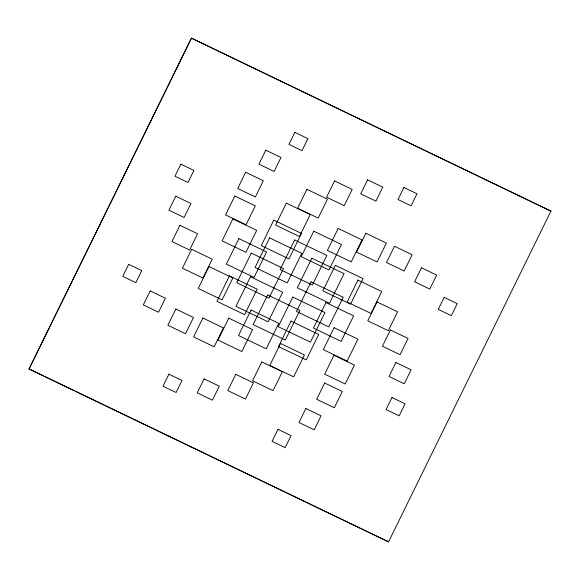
<?xml version="1.0" encoding="UTF-8"?>
<svg xmlns="http://www.w3.org/2000/svg" width="580" height="580" viewBox="0 0 580 580"><rect width="100%" height="100%" fill="white"/><g stroke="black" fill="none" stroke-linecap="round" stroke-linejoin="round"><path stroke-width="0.87" d="M551 210.946L388.549 541.858L29 369.054L191.451 38.142L550.928 211.12L191.451 38.142M388.549 541.858L105.712 405.71M29 369.054L191.378 38.316M29.892 369.271L43.747 375.934M45.378 376.717L73.914 390.427M75.545 391.21L104.081 404.927M128.673 264.335L122.764 276.37L135.85 282.656L141.759 270.621L128.673 264.335M180.837 164.162L174.928 176.197L188.014 182.482L193.916 170.447L180.837 164.162M175.762 196.2L168.896 210.185L184.099 217.493L190.965 203.507L175.762 196.2M179.93 225.301L171.948 241.541L189.609 250.031L197.591 233.783L179.93 225.301M150.198 290.921L143.332 304.906L158.536 312.214L165.401 298.229L150.198 290.921M191.697 249.306L182.432 268.185L202.949 278.045L212.215 259.173L191.697 249.306M175.827 309.002L167.852 325.25L185.513 333.739L193.488 317.492L175.827 309.002M245.666 172.253L237.691 188.5L255.352 196.982L263.327 180.743L245.666 172.253M234.798 195.996L225.526 214.875L246.05 224.736L255.316 205.864L234.798 195.996M265.807 150.191L258.941 164.169L274.137 171.477L281.003 157.492L265.807 150.191M208.996 266.546L198.23 288.477L222.075 299.933L232.841 278.001L208.996 266.546M232.856 218.914L222.082 240.845L245.927 252.3L256.693 230.369L232.856 218.914M168.91 374.173L163.002 386.208L176.088 392.5L181.997 380.465L168.91 374.173M238.866 238.626L226.352 264.11L254.054 277.421L266.561 251.945L238.866 238.626M202.891 318.036L193.618 336.915L214.143 346.775L223.409 327.896L202.891 318.036M294.843 132.341L288.934 144.369L302.02 150.662L307.929 138.627L294.843 132.341M229.441 275.87L216.927 301.346L244.63 314.664L257.143 289.181L229.441 275.87M251.285 253.097L236.749 282.699L268.931 298.171L283.468 268.562L251.285 253.097M273.789 220.117L261.283 245.601L288.985 258.912L301.491 233.436L273.789 220.117M228.767 318.137L218 340.068L241.838 351.524L252.605 329.592L228.767 318.137M286.353 203.145L275.587 225.076L299.425 236.531L310.199 214.6L286.353 203.145M250.495 276.747L235.958 306.356L268.141 321.82L282.677 292.219L250.495 276.747M269.584 237.858L255.048 267.467L287.231 282.931L301.767 253.329L269.584 237.858M204.088 378.87L197.222 392.856L212.425 400.157L219.283 386.178L204.088 378.87M306.936 189.334L297.671 208.213L318.188 218.073L327.454 199.201L306.936 189.334M251.046 310.024L238.532 335.501L266.235 348.819L278.741 323.336L251.046 310.024M267.677 294.959L253.141 324.568L285.324 340.032L299.86 310.43L267.677 294.959M294.676 239.968L280.14 269.57L312.323 285.041L326.859 255.432L294.676 239.968M235.77 374.332L227.795 390.579L245.456 399.062L253.431 382.822L235.77 374.332M334.544 180.938L326.569 197.178L344.23 205.668L352.205 189.421L334.544 180.938M313.765 231.181L301.259 256.664L328.954 269.976L341.468 244.499L313.765 231.181M292.769 297.069L278.233 326.671L310.416 342.142L324.952 312.533L292.769 297.069M311.859 258.18L297.322 287.781L329.505 303.253L344.041 273.644L311.859 258.18M261.812 361.927L252.546 380.799L273.064 390.666L282.329 371.787L261.812 361.927M291.015 321.088L278.509 346.564L306.211 359.883L318.717 334.399L291.015 321.088M280.575 343.469L269.801 365.4L293.647 376.855L304.413 354.924L280.575 343.469M311.068 281.829L296.532 311.438L328.715 326.902L343.251 297.301L311.068 281.829M338.162 228.476L327.395 250.408L351.233 261.863L362 239.931L338.162 228.476M367.575 179.844L360.716 193.821L375.912 201.13L382.778 187.144L367.575 179.844M335.37 265.336L322.857 290.819L350.559 304.13L363.073 278.654L335.37 265.336M325.945 302.579L313.439 328.055L341.134 341.373L353.648 315.89L325.945 302.579M365.857 233.225L356.591 252.104L377.109 261.964L386.382 243.085L365.857 233.225M277.98 429.338L272.071 441.373L285.157 447.659L291.066 435.631L277.98 429.338M334.073 327.7L323.306 349.631L347.144 361.086L357.918 339.155L334.073 327.7M357.925 280.067L347.159 301.999L371.004 313.454L381.771 291.522L357.925 280.067M403.912 187.499L398.003 199.535L411.089 205.827L416.998 193.792L403.912 187.499M305.863 408.523L298.997 422.508L314.193 429.809L321.059 415.831L305.863 408.523M333.95 355.264L324.684 374.136L345.201 384.003L354.474 365.125L333.95 355.264M324.648 383.017L316.673 399.257L334.334 407.747L342.309 391.5L324.648 383.017M394.487 246.261L386.512 262.508L404.173 270.998L412.148 254.75L394.487 246.261M377.051 301.955L367.785 320.827L388.303 330.694L397.568 311.815L377.051 301.955M390.391 329.969L382.409 346.216L400.07 354.699L408.052 338.459L390.391 329.969M421.464 267.786L414.599 281.771L429.802 289.079L436.667 275.094L421.464 267.786M395.901 362.507L389.035 376.492L404.238 383.8L411.104 369.815L395.901 362.507M391.986 397.517L386.084 409.552L399.163 415.838L405.072 403.803L391.986 397.517M444.149 297.344L438.241 309.379L451.327 315.665L457.236 303.63L444.149 297.344"/></g></svg>
